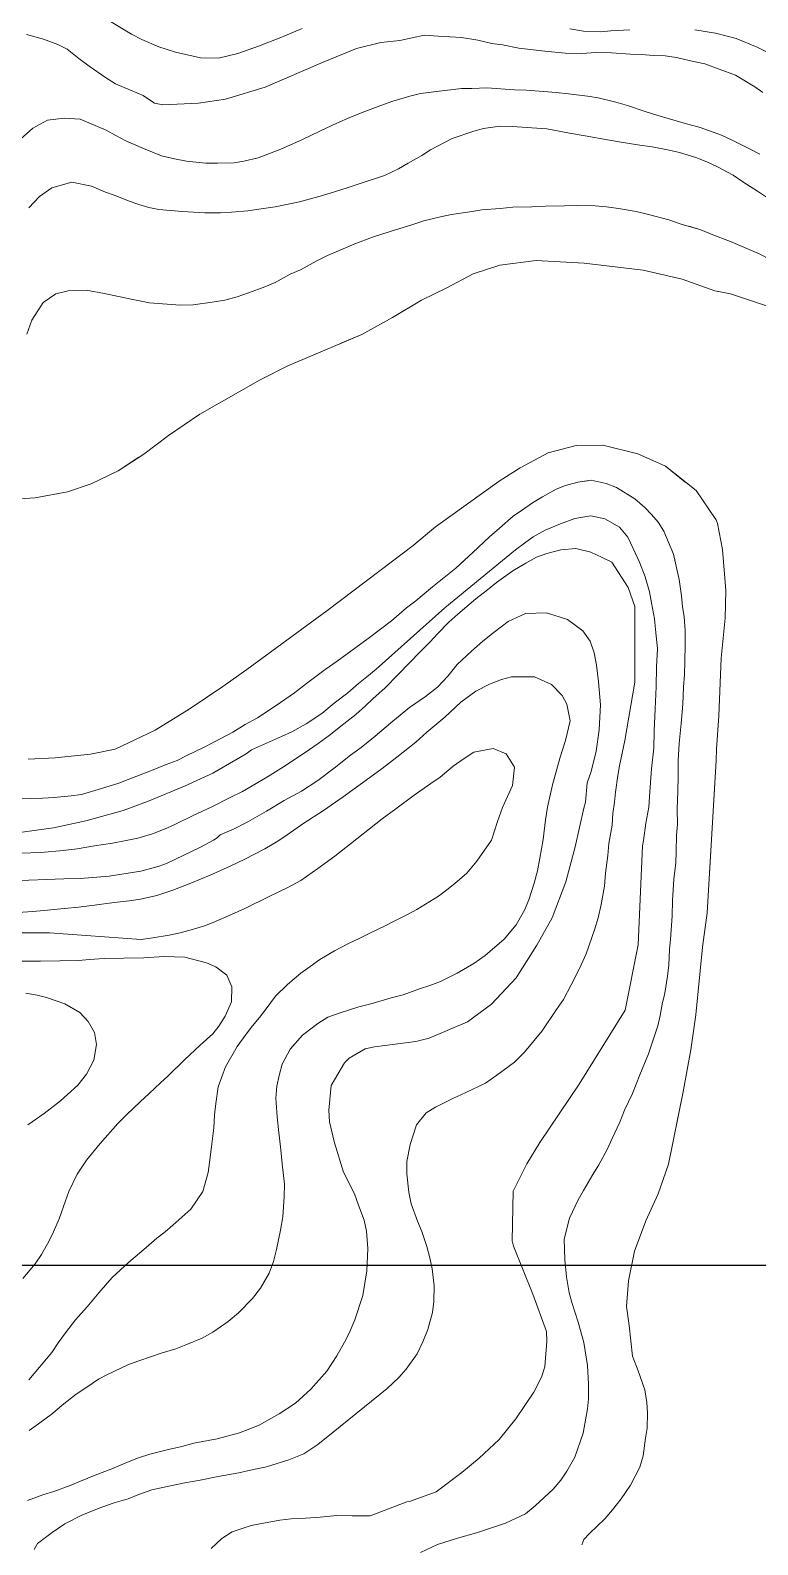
# Model space of a CAD drawing. Header units: metres. Extents: x 548946 to 557077, y 1838800 to 1845419.
# Drawn here: x 553059 to 553353, y 1840887 to 1841500 of the extents above; entities that cross this region are included whole.
import ezdxf

# ---------------------------------------------------------------- set-up
doc = ezdxf.new("R2010")
doc.units = ezdxf.units.M
doc.header["$LTSCALE"] = 28
for name, color, linetype, lineweight in [('1', 7, 'Continuous', 13), ('2', 7, 'Continuous', 13), ('60', 7, 'Continuous', 25)]:
    doc.layers.add(name, color=color, linetype=linetype, lineweight=lineweight)

msp = doc.modelspace()

# ---------------------------------------------------------------- linework, layer by layer
at = {"layer": '1'}
for points in [[(553355.56, 1841474.39), (553352.3, 1841476.77), (553344.51, 1841481.37), (553337.86, 1841483.89), (553332.04, 1841485.98), (553326.3, 1841487.3), (553320.57, 1841488.62), (553315.94, 1841489.28), (553311.37, 1841489.43), (553306.26, 1841489.77), (553301.95, 1841489.95), (553294.22, 1841490.53), (553287.96, 1841490.62), (553282.28, 1841490.25), (553275.51, 1841490.29), (553267.35, 1841491.21), (553256.81, 1841492.39), (553250.16, 1841493.74), (553245.94, 1841494.31), (553240.2, 1841495.63), (553233.58, 1841496.72), (553224.16, 1841497.25), (553218.65, 1841497.68), (553208.72, 1841495.47), (553200.99, 1841494.61), (553191.16, 1841492.22), (553177.65, 1841486.71), (553154.16, 1841476.59), (553138.13, 1841471.69), (553127.29, 1841470.1), (553112.74, 1841469.39), (553109.4, 1841470.06), (553104.82, 1841473.18), (553099.76, 1841475.35), (553093.63, 1841477.93), (553089.58, 1841480.48), (553082.96, 1841485.08), (553078.85, 1841488.14), (553074.14, 1841491.91), (553070.29, 1841493.83), (553064.58, 1841496.06), (553057.61, 1841497.89)], [(553266.82, 1841474.76), (553259.85, 1841475.43), (553255.03, 1841475.55), (553243.89, 1841476.27), (553237.81, 1841475.99), (553233.64, 1841476.05), (553223.51, 1841474.81), (553216.97, 1841473.96), (553212.65, 1841472.96), (553205.86, 1841470.91), (553200.97, 1841469.2), (553193.49, 1841466.3), (553188.38, 1841464.31), (553183.41, 1841462.2), (553176.24, 1841458.81), (553169.32, 1841455.44), (553160.53, 1841451.48), (553151.42, 1841448.01), (553145.59, 1841446.59), (553141.62, 1841446.02), (553134.88, 1841445.8), (553130.2, 1841445.8), (553122.43, 1841446.64), (553117.52, 1841447.53), (553112.19, 1841448.76), (553104.97, 1841451.74), (553097.86, 1841454.86), (553093.72, 1841457), (553089.84, 1841459.18), (553079.34, 1841463.61), (553072.91, 1841464.07), (553066.12, 1841463.2), (553060.23, 1841459.95), (553055.26, 1841455.5)], [(553354.28, 1841449.41), (553349.85, 1841451.79), (553343.12, 1841455.08), (553338.72, 1841457.19), (553330.19, 1841460.28), (553323.62, 1841462.03), (553317.17, 1841463.92), (553312.61, 1841465.24), (553307.9, 1841466.67), (553300.73, 1841469.14), (553296.02, 1841470.57), (553288.94, 1841472.26), (553284.58, 1841472.95), (553276.93, 1841473.93), (553271.93, 1841474.42), (553266.82, 1841474.76)], [(553356.97, 1841432.02), (553353.32, 1841434.48), (553347.44, 1841438.25), (553343.5, 1841440.94), (553337.14, 1841444.4), (553332.89, 1841446.41), (553328.41, 1841448.12), (553321.81, 1841450.13), (553317.67, 1841451.1), (553310.77, 1841452.42), (553305.74, 1841453.17), (553298.21, 1841454.29), (553292.64, 1841455.24), (553283.62, 1841456.85), (553277.25, 1841457.97), (553268.09, 1841459.69), (553254.07, 1841460.62), (553249.1, 1841460.85), (553242.45, 1841459.86), (553238.54, 1841458.77), (553229.88, 1841455.87)], [(553229.88, 1841455.87), (553221.03, 1841451.25), (553217.51, 1841448.92), (553212, 1841445.84), (553208.09, 1841443.59), (553202.4, 1841440.88), (553191.86, 1841437.38), (553187.35, 1841435.84), (553180.44, 1841433.65), (553175.53, 1841432.2), (553168.07, 1841430.21), (553158.28, 1841428.22), (553151.62, 1841427.22), (553147.14, 1841426.6), (553140.57, 1841426.01), (553136.18, 1841425.78), (553129.81, 1841425.73), (553120.64, 1841426.28), (553111.19, 1841427.06), (553107.2, 1841427.92), (553103.03, 1841429.16), (553099.12, 1841430.42), (553093.53, 1841432.79), (553089.62, 1841434.05), (553083.88, 1841436.54), (553076.03, 1841438.15), (553067.83, 1841435.81), (553062.89, 1841432.28), (553058.57, 1841427.77)], [(553092.92, 1841392.28), (553099.97, 1841390.84), (553107.42, 1841389.32), (553119.75, 1841388.34), (553125.06, 1841388.53), (553132.74, 1841389.64), (553137.85, 1841390.46), (553142.91, 1841391.8), (553147.42, 1841393.34), (553154.05, 1841395.76), (553158.28, 1841397.52), (553164.28, 1841400.92), (553168.5, 1841402.68), (553175.13, 1841406.27), (553179.44, 1841408.44), (553183.79, 1841410.35), (553190.5, 1841413.17), (553197.61, 1841415.9), (553204.78, 1841418.12), (553213.95, 1841421.08), (553218.34, 1841422.48), (553225.06, 1841424.13), (553229.51, 1841425.01), (553236.94, 1841426.08), (553241.79, 1841426.88), (553249.27, 1841427.44), (553254.41, 1841428.01), (553262.06, 1841428.2), (553267.63, 1841428.42), (553275.28, 1841428.62), (553280.48, 1841428.67), (553287.65, 1841428.55), (553292.24, 1841428.14), (553297.12, 1841427.51), (553304.29, 1841426.22), (553309.23, 1841425.07), (553317.53, 1841422.87), (553322.53, 1841421.2), (553330.46, 1841418.83), (553335.23, 1841416.88), (553342.42, 1841414.16), (553353.75, 1841409.3)], [(553325.56, 1841420.29), (553330.46, 1841418.83), (553335.23, 1841416.88), (553342.42, 1841414.16), (553353.75, 1841409.3), (553364.51, 1841403.72), (553368.42, 1841401.29), (553373.93, 1841397.34), (553377.49, 1841394.48), (553383.06, 1841390.02), (553386.68, 1841386.65), (553390.56, 1841383.31), (553396.38, 1841377.71), (553400.14, 1841374.22), (553405.68, 1841368.85), (553408.9, 1841365.56), (553413.09, 1841360.56), (553418.65, 1841353.76), (553423.04, 1841348.13), (553426.3, 1841343.41), (553430.26, 1841336.96), (553433.62, 1841330.05), (553435.56, 1841325.45), (553438.77, 1841318.85)], [(553057.84, 1841376.58), (553059.82, 1841382.26), (553064.36, 1841389.39), (553069.56, 1841392.96), (553074.5, 1841394.15), (553082.41, 1841394.37), (553088.52, 1841393.22), (553092.92, 1841392.28)], [(553289.15, 1841040.5), (553292.5, 1841046.72), (553294.62, 1841051.12), (553297.65, 1841057.82), (553299.6, 1841062.59), (553302.74, 1841069.44), (553305.69, 1841076.92), (553309.3, 1841085.51), (553312.99, 1841096.84), (553313.97, 1841100.98), (553314.77, 1841105.49), (553315.83, 1841110.03), (553316.89, 1841116.91), (553317.44, 1841121.39), (553317.79, 1841127.67), (553318.11, 1841131.87), (553318.77, 1841141.17), (553318.98, 1841147.57), (553319.18, 1841151.62), (553319.47, 1841156.08), (553320.31, 1841162.67), (553320.45, 1841167.24), (553320.63, 1841173.89), (553320.92, 1841178.35), (553320.9, 1841184.46), (553321.13, 1841191.76), (553321.25, 1841197.76), (553321.2, 1841204.13), (553321.61, 1841211.07), (553322.42, 1841219.09), (553323.11, 1841226.97), (553323.4, 1841233.76), (553323.75, 1841238.87), (553323.96, 1841244.1), (553324.1, 1841251.01), (553324.14, 1841256.6), (553323.63, 1841262.4), (553323.06, 1841266.37), (553322.58, 1841270.74), (553321.59, 1841277.39), (553320.74, 1841281.59), (553319.43, 1841287.56), (553315.41, 1841296.87), (553313.19, 1841300.53), (553310.51, 1841303.61), (553307.71, 1841306.56), (553303.69, 1841310.01), (553296.3, 1841314.53), (553292.08, 1841316.28), (553286.08, 1841317.57), (553280.71, 1841316.72), (553275.66, 1841315.38), (553271.92, 1841313.93), (553266.4, 1841310.85), (553262.37, 1841308.46), (553257.92, 1841305.23), (553254.52, 1841303.04), (553248.95, 1841298.13), (553244.92, 1841294.57), (553238.2, 1841288.24), (553231.34, 1841282.02), (553225.26, 1841277.06), (553221.91, 1841274.35), (553215.11, 1841268.79), (553211.4, 1841265.91), (553205.34, 1841260.69), (553195.85, 1841253.53), (553190.8, 1841249.85), (553183.34, 1841244.35), (553178.51, 1841240.96), (553170.94, 1841235.31), (553166.02, 1841231.52), (553158.65, 1841226.41), (553151.14, 1841221.42), (553146.11, 1841218.66), (553141.11, 1841215.64), (553133.74, 1841211.7), (553128.94, 1841209.23), (553122.52, 1841206.18), (553118.57, 1841204.18), (553114.2, 1841202.53), (553108.23, 1841200.05), (553098.75, 1841196.41), (553095.01, 1841194.95), (553089.35, 1841193.16), (553079.9, 1841190.43), (553075.67, 1841189.83), (553068.85, 1841189.21), (553064.2, 1841188.96), (553059.4, 1841188.82), (553052.23, 1841188.94)], [(553284.53, 1841317.32), (553280.71, 1841316.72), (553275.66, 1841315.38), (553271.92, 1841313.93), (553266.4, 1841310.85), (553262.37, 1841308.46), (553257.92, 1841305.23), (553254.52, 1841303.04), (553248.95, 1841298.13), (553244.92, 1841294.57), (553238.2, 1841288.24), (553233.38, 1841283.87)], [(553053.88, 1841174.9), (553068.55, 1841176.92), (553081.71, 1841179.68), (553096.78, 1841183.95), (553106.62, 1841187.5), (553121.61, 1841193.7), (553133.06, 1841198.99), (553146.57, 1841206.84), (553148.72, 1841208.39), (553160.81, 1841213.91), (553165.04, 1841215.67), (553170.78, 1841219.03), (553177.09, 1841223.11), (553182.09, 1841227.3), (553187.61, 1841231.55), (553192.01, 1841235.29), (553195.35, 1841238), (553199.04, 1841241.14), (553226.89, 1841265.96), (553255.5, 1841289.36), (553259.1, 1841292.1), (553262.59, 1841294.69), (553267.5, 1841297.32), (553273.59, 1841299.94), (553279.47, 1841302.01), (553285.98, 1841303.12), (553291.58, 1841301.92), (553297.54, 1841298.54), (553300.85, 1841294.48), (553303.04, 1841289.91), (553305.61, 1841284.34), (553307.94, 1841278.49), (553309.65, 1841272.43), (553310.53, 1841267.98), (553311.64, 1841261.47), (553312.12, 1841257.1), (553312.83, 1841249.5), (553312.48, 1841242.05), (553312.32, 1841233.97), (553312, 1841225.09), (553311.57, 1841216.07), (553311.42, 1841209.16), (553310.52, 1841200.74), (553310.09, 1841195.23), (553309.68, 1841189.46), (553309.37, 1841185.27), (553308.13, 1841178.76), (553307.18, 1841171.79), (553306.79, 1841169.59), (553305.03, 1841129.49), (553299.8, 1841103.14), (553281.23, 1841073.22)], [(553186, 1841219.02), (553190.91, 1841222.81), (553194.83, 1841226.24), (553197.77, 1841229.03), (553202.74, 1841233.48), (553208, 1841238.87), (553212.55, 1841243.66), (553216.86, 1841248.17), (553220.98, 1841252.13), (553223.86, 1841255.44), (553228.55, 1841260.12), (553232.09, 1841263.37), (553235.78, 1841266.51), (553239.35, 1841269.5), (553244.15, 1841273.15), (553247.72, 1841276.15), (553254.35, 1841280.91), (553259.61, 1841283.96), (553263.9, 1841286.38), (553268.15, 1841287.89), (553273.83, 1841289.43), (553279.89, 1841289.97), (553285.91, 1841288.42), (553290.56, 1841286.33), (553294.41, 1841284.41), (553301.06, 1841274.17), (553303.79, 1841266.41), (553303.79, 1841261.85), (553303.79, 1841249.98), (553303.79, 1841235.83), (553299.63, 1841212.29), (553297.5, 1841202.04), (553296.9, 1841198.07), (553295.95, 1841191.33), (553295.49, 1841187.25), (553294.83, 1841182.63), (553294.57, 1841177.91), (553293.16, 1841170.61), (553292.79, 1841165.75), (553291.89, 1841158.5), (553291.43, 1841153.25), (553290.17, 1841145.83), (553288.94, 1841140.49), (553287.39, 1841135.64), (553284.04, 1841125.9), (553282.07, 1841121.39), (553280.15, 1841117.54), (553278, 1841113.4), (553274.89, 1841107.47), (553272.08, 1841103.39), (553266.28, 1841094.69), (553259.16, 1841086.1), (553255.05, 1841082.13), (553247.96, 1841076.8), (553243.25, 1841073.55), (553235.33, 1841069.82), (553230.13, 1841067.43), (553223.11, 1841063.92), (553219.34, 1841061.55), (553215.45, 1841056.7), (553212.81, 1841048.74), (553211.49, 1841041.83), (553211.52, 1841036.89), (553212.34, 1841029.44), (553213.25, 1841024.73), (553215.84, 1841017.73), (553217.6, 1841013.5), (553219.57, 1841007.48), (553220.85, 1841002.94), (553221.73, 1840998.48), (553222.49, 1840991.54), (553222.4, 1840985.29), (553221.86, 1840980.81), (553220.02, 1840973.84), (553217.96, 1840968.93), (553215.64, 1840964), (553211.24, 1840957.92), (553208.24, 1840954.47), (553203.52, 1840950.05), (553181.67, 1840932.42), (553175.46, 1840927.32), (553169.89, 1840923.58), (553163.78, 1840921.22), (553154.73, 1840918.4), (553148.24, 1840917.04), (553143.56, 1840915.87), (553135.14, 1840914.42), (553127.88, 1840912.97), (553121.63, 1840911.9), (553115.92, 1840910.62), (553108.29, 1840909), (553102.67, 1840906.95), (553098.81, 1840905.35), (553093.13, 1840903.81), (553088.13, 1840901.96), (553080.27, 1840898.89), (553073.13, 1840895.24), (553068.05, 1840891.82), (553062.09, 1840887.25), (553060.78, 1840884.95)], [(553141.64, 1841176.55), (553147.19, 1841179.37), (553154.79, 1841183.59), (553161.84, 1841188.01), (553168.84, 1841191.77), (553175.53, 1841196.02), (553182.13, 1841201.04), (553188.7, 1841206.31), (553193.04, 1841209.39), (553198.64, 1841214.04), (553205.79, 1841220.03), (553212.59, 1841225.59), (553218.99, 1841230.07), (553223.9, 1841233.86), (553228.1, 1841238.22), (553231.88, 1841242.93), (553237.65, 1841248.38), (553242.28, 1841252.4), (553246.82, 1841256.02), (553252.45, 1841260.41), (553259.5, 1841263.66), (553267.93, 1841263.94), (553276.55, 1841261.25), (553282.65, 1841256.59), (553285.59, 1841252.36), (553287.27, 1841247.73), (553288.21, 1841242.76), (553289.09, 1841235.97), (553289.85, 1841226.69), (553289.27, 1841216.61), (553288.14, 1841207.9), (553286.05, 1841199.74), (553284.48, 1841195.14), (553283.79, 1841187.31), (553283.08, 1841184.83), (553279.64, 1841169.16), (553275.77, 1841155), (553270.26, 1841140.53), (553264.11, 1841129.35), (553255.73, 1841116.24), (553245.77, 1841105.55), (553236.08, 1841098.39), (553220.5, 1841091.73), (553215.07, 1841090.48), (553198.35, 1841088.24), (553194.68, 1841087.44), (553188.22, 1841083.74), (553186.23, 1841081.84), (553180.92, 1841072.57), (553179.95, 1841062.62), (553180.21, 1841057.98), (553182.2, 1841049.4), (553185.84, 1841037.53), (553190.3, 1841028.83), (553191.98, 1841024.21), (553194.2, 1841018.21), (553195.22, 1841013.64), (553195.73, 1841006.67), (553195.29, 1840997.65), (553193.65, 1840987.72), (553190.45, 1840977.87), (553188.19, 1840972.42), (553186.24, 1840968.82), (553183.21, 1840963.29), (553179.09, 1840956.98), (553172.6, 1840949.76), (553166.46, 1840944.14), (553159.92, 1840939.78), (553151.83, 1840935.25), (553143.86, 1840932.03), (553134.75, 1840929.73), (553125.33, 1840927.91), (553120.53, 1840926.6), (553115.08, 1840925.35), (553107.48, 1840923.47), (553102.97, 1840921.94), (553097.85, 1840919.94), (553092.14, 1840917.49), (553085.4, 1840914.93), (553079.55, 1840912.59), (553075.32, 1840910.83), (553068.69, 1840908.41), (553064.29, 1840907.01), (553058.04, 1840904.76)], [(553054.7, 1841166.58), (553059.35, 1841166.84), (553063.38, 1841166.89), (553072.51, 1841167.77), (553078.17, 1841168.39), (553085.19, 1841169.55), (553092.47, 1841170.74), (553097.96, 1841171.74), (553102.67, 1841172.65), (553108.58, 1841174.47), (553114.44, 1841176.8), (553118.15, 1841178.51), (553125.06, 1841181.88), (553132.6, 1841185.44), (553140, 1841189.11), (553145.06, 1841191.62), (553148.97, 1841193.87), (553155.2, 1841197.55), (553161.65, 1841201.51), (553170.37, 1841207.41), (553175.57, 1841210.98), (553180.03, 1841214.2), (553186, 1841219.02)], [(553133.21, 1841138.56), (553140.53, 1841141.83), (553145.98, 1841144.25), (553156.09, 1841149.27), (553163.38, 1841152.8), (553168.66, 1841155.6), (553175.55, 1841160.39), (553182.41, 1841165.43), (553188.75, 1841170.42), (553193.89, 1841174.5), (553201.55, 1841180.55), (553207.09, 1841184.54), (553214.41, 1841190.16), (553221.18, 1841194.8), (553224.92, 1841197.43), (553230.29, 1841201.79), (553234.26, 1841204.7), (553238.64, 1841207.52), (553246.4, 1841209.03), (553251.71, 1841206.88), (553255.05, 1841201.39), (553254.3, 1841194.03), (553250.21, 1841185.12), (553248.23, 1841179.44), (553245.68, 1841171.88), (553239.85, 1841163.43), (553235.7, 1841158.56), (553230.96, 1841154.39), (553227.73, 1841151.83), (553224.25, 1841149.23), (553220.85, 1841147.04), (553215.48, 1841143.84), (553211.79, 1841141.88), (553206.62, 1841139.23), (553202.68, 1841137.23), (553196.51, 1841134.21), (553192.19, 1841132.05), (553188.11, 1841130.17), (553182.2, 1841127.17), (553176.34, 1841123.67), (553172.37, 1841120.76), (553168.63, 1841118.14), (553163.28, 1841113.52), (553158.34, 1841108.81), (553154.62, 1841103.59), (553151.88, 1841100.16), (553149.13, 1841096.74), (553146.5, 1841093.46), (553142.9, 1841088.38), (553138.21, 1841080.19), (553135.2, 1841072.06), (553134.26, 1841065.32), (553133.74, 1841060.58), (553133.39, 1841055.47), (553132.67, 1841049.02), (553132.12, 1841044.54), (553131.09, 1841037.4), (553128.94, 1841029.75), (553124.14, 1841022.59), (553116.79, 1841016.06), (553113.71, 1841013.38), (553110.33, 1841010.92), (553106.08, 1841007.07), (553098.93, 1841001.08), (553092.33, 1840994.9), (553086.9, 1840988.7), (553082.18, 1840983.11), (553077.44, 1840977.78), (553073.46, 1840972.53), (553070.52, 1840968.56), (553067.83, 1840964.63), (553058.64, 1840953.55)], [(553051.63, 1841155.48), (553072.78, 1841156.28), (553079.38, 1841156.37), (553091.07, 1841157.27), (553103.92, 1841159.35), (553111.34, 1841161.34), (553114.33, 1841162.45), (553127.97, 1841169.02), (553133.35, 1841171.95), (553134.8, 1841172.9), (553135.93, 1841174.1), (553141.64, 1841176.55)], [(553039.28, 1841134.36), (553067.02, 1841134.36), (553104.06, 1841131.7), (553108.8, 1841132.36), (553115.31, 1841133.46), (553119.76, 1841134.34), (553124.3, 1841135.62), (553129.21, 1841137.07), (553133.21, 1841138.56)], [(553055.34, 1841122.96), (553063.28, 1841122.92), (553071.18, 1841123.14), (553078.72, 1841123.19), (553083.09, 1841123.67), (553089.03, 1841124.07), (553096.82, 1841124.14), (553105.13, 1841124.28), (553113.27, 1841124.78), (553121.75, 1841124.55), (553130.46, 1841122.26), (553134.28, 1841120.6), (553138.67, 1841117.31), (553140.75, 1841112.6), (553140.52, 1841106.46), (553138.03, 1841100.72), (553135.49, 1841096.67), (553132.97, 1841093.53), (553127.88, 1841088.94), (553121.51, 1841083.03), (553114.82, 1841076.45), (553111.88, 1841073.65), (553107.28, 1841069.37), (553103.62, 1841065.98), (553098.19, 1841060.96), (553094.56, 1841057.31), (553087.39, 1841049.23), (553081.9, 1841042.39), (553078.1, 1841036.77), (553074.83, 1841029.77), (553073.43, 1841025.98), (553070.85, 1841018.67), (553068.57, 1841013.48), (553066.76, 1841009.77), (553063.73, 1841004.23), (553061.16, 1841000.44), (553056.21, 1840994.56)], [(553057.41, 1841110.05), (553061.92, 1841109.25), (553065.8, 1841108.24), (553073.11, 1841105.67), (553079.22, 1841102.18), (553082.61, 1841098.52), (553085.17, 1841094.12), (553085.97, 1841089.26), (553084.85, 1841082.9), (553081.96, 1841077.25), (553078.42, 1841072.83), (553071.44, 1841066.47), (553064.73, 1841061.3), (553058.21, 1841056.69)], [(553281.23, 1841073.22), (553265.34, 1841049.57), (553260.08, 1841040.95), (553254.45, 1841029.83), (553254.08, 1841009.84), (553254.59, 1841007.57), (553262.44, 1840988.24), (553268.01, 1840973.05), (553268.18, 1840969.18), (553267.38, 1840958.86), (553265.91, 1840954.68), (553262.83, 1840948.51), (553255.61, 1840937.74), (553248.9, 1840929.35), (553240.8, 1840921.84), (553233.8, 1840916.01), (553223.4, 1840908.25), (553212.56, 1840904.33), (553211.51, 1840904.18), (553196.71, 1840898.57), (553189.43, 1840898.55), (553183.17, 1840898.64), (553176.49, 1840897.91), (553170.55, 1840897.52), (553164.73, 1840897.26), (553160.1, 1840896.75), (553153.48, 1840895.5), (553148.51, 1840894.57), (553140.85, 1840892.03), (553136.6, 1840889.35), (553132.37, 1840885.25)], [(553217.08, 1840883.65), (553223.88, 1840886.87), (553232.05, 1840889.46), (553239.61, 1840891.59), (553251.41, 1840895.5), (553259.44, 1840899.37), (553263.38, 1840902.54), (553270.7, 1840909.32), (553273.81, 1840912.92), (553276.27, 1840916.57), (553279.42, 1840922.25), (553282.77, 1840931.98), (553284.55, 1840941.8), (553285.01, 1840945.88), (553285.01, 1840951.74), (553284.56, 1840959.36), (553283.14, 1840968.7), (553280.81, 1840976.9), (553278.42, 1840984.44), (553277.17, 1840988.72), (553276.06, 1840995.23), (553275.44, 1841002.06), (553275.16, 1841010.48), (553277.23, 1841018.9), (553280.83, 1841026.32), (553283, 1841030.2), (553286.72, 1841036.59), (553289.15, 1841040.5)]]:
    msp.add_lwpolyline(points, dxfattribs=at)
at = {"layer": '2'}
for points in [[(553090.94, 1841503.52), (553100.13, 1841498.02), (553104.27, 1841495.88), (553111.23, 1841492.87), (553117.97, 1841490.76), (553122.11, 1841489.78), (553128.1, 1841488.49), (553135.27, 1841488.37), (553143.12, 1841490.27), (553151.52, 1841493.15), (553160.49, 1841496.74), (553169.2, 1841500.3)], [(553277.41, 1841500.25), (553282.97, 1841499.3), (553289.77, 1841499.01), (553294.02, 1841499.35), (553301.65, 1841499.8)], [(553328.06, 1841499.72), (553336.39, 1841498.42), (553344.7, 1841496.22), (553353.15, 1841492.73), (553360.31, 1841489.09)], [(553358.25, 1841387.68), (553342.45, 1841393), (553336.14, 1841394.23), (553322.89, 1841398.96), (553307.08, 1841402.51), (553283.2, 1841405.3), (553263.77, 1841406.38), (553249.07, 1841404.62), (553238.33, 1841401.09), (553227.69, 1841395.38), (553217.37, 1841390.35), (553205.71, 1841383.35), (553193.26, 1841376.53), (553163.32, 1841363.87), (553152.17, 1841358.1), (553127.8, 1841344.26), (553115.04, 1841335.58), (553105.11, 1841328.13), (553094.74, 1841321.28), (553083.79, 1841316.05), (553074.18, 1841312.78), (553061.1, 1841310.42), (553043.73, 1841309.4)], [(553358.25, 1841387.68), (553342.45, 1841393), (553336.14, 1841394.23), (553322.89, 1841398.96), (553307.08, 1841402.51), (553283.2, 1841405.3), (553263.77, 1841406.38), (553249.07, 1841404.62), (553238.33, 1841401.09), (553227.69, 1841395.38), (553217.37, 1841390.35), (553205.71, 1841383.35), (553193.26, 1841376.53), (553184.49, 1841372.82)], [(553103.14, 1841326.83), (553094.74, 1841321.28), (553083.79, 1841316.05), (553074.18, 1841312.78), (553061.1, 1841310.42), (553043.73, 1841309.4), (553032.47, 1841309.31), (553020.21, 1841310.02), (553009.15, 1841311.64), (552996.33, 1841315.14), (552984.58, 1841320.57), (552975.43, 1841327.2), (552958.05, 1841341.33), (552950.12, 1841347.44), (552940.94, 1841356.65), (552933.4, 1841363.85), (552914.52, 1841381.05)], [(553058.34, 1841204.67), (553069.29, 1841205.24), (553083.5, 1841206.69), (553093.51, 1841208.71), (553109.75, 1841216.47), (553123.45, 1841224.86), (553137.07, 1841234.02), (553146.8, 1841240.93), (553179.13, 1841264.73), (553200.77, 1841280.99), (553214.02, 1841291.14), (553223.03, 1841298.62), (553248.82, 1841317.16), (553257.29, 1841322.5), (553268.67, 1841328.56), (553279.98, 1841331.63), (553290.73, 1841331.66), (553304.98, 1841328.19), (553316.15, 1841323.21), (553328.52, 1841313.32), (553336.25, 1841302), (553336.37, 1841301.66), (553336.37, 1841302.25), (553337.18, 1841300), (553339.23, 1841289.47), (553340.55, 1841272.88), (553340.2, 1841261.74), (553338.65, 1841245.53), (553337.73, 1841222.17), (553336.76, 1841208.67), (553336.62, 1841204.19), (553332.96, 1841142.51), (553331.07, 1841128.56), (553328.37, 1841101.26), (553326.33, 1841087.04), (553323.11, 1841069.33), (553317.34, 1841040.84), (553313.11, 1841028.84), (553308.24, 1841017.81), (553303.64, 1841005.64), (553301.22, 1840993.58), (553300.42, 1840983.26), (553301.37, 1840975.54), (553302.75, 1840963.06), (553305.09, 1840957.2), (553307.77, 1840949.43), (553308.59, 1840944.32), (553308.78, 1840940.18), (553308.69, 1840933.93), (553308.09, 1840929.96), (553307.05, 1840922.82), (553305.74, 1840918.26), (553301.99, 1840910.95), (553298.19, 1840905.33), (553294.64, 1840900.91), (553291.53, 1840897.31), (553285.4, 1840891.35), (553283.11, 1840888.89), (553282.29, 1840886.75)], [(553133.3, 1841231.48), (553137.07, 1841234.02), (553146.8, 1841240.93), (553179.13, 1841264.73), (553200.77, 1841280.99), (553214.02, 1841291.14), (553223.03, 1841298.62), (553248.82, 1841317.16), (553257.29, 1841322.5), (553268.67, 1841328.56), (553279.98, 1841331.63), (553290.73, 1841331.66), (553304.98, 1841328.19), (553316.15, 1841323.21), (553324.14, 1841316.82)], [(553177.77, 1841183.91), (553185.74, 1841189.47), (553193.57, 1841195.14), (553201.51, 1841200.96), (553207.51, 1841205.52), (553215.17, 1841211.57), (553219.54, 1841215.56), (553226.8, 1841221.69), (553233.29, 1841227.74), (553239.43, 1841232.19), (553244.97, 1841235.01), (553249.83, 1841236.97), (553253.88, 1841237.94), (553263.11, 1841238.05), (553269.96, 1841234.9), (553274.35, 1841230.44), (553276.17, 1841226.87), (553277.56, 1841220.13), (553275.7, 1841212.25), (553273.58, 1841205.52), (553270.4, 1841194.24), (553268.39, 1841185.31), (553267.53, 1841180.14), (553266.58, 1841172.23), (553265.35, 1841164.55), (553264.34, 1841159.5), (553262.94, 1841154.53), (553260.82, 1841147.8), (553259.07, 1841143.57), (553255.7, 1841137.61), (553250.87, 1841131.87), (553243.15, 1841125.17), (553238.55, 1841122.06), (553231.84, 1841118.07), (553225.18, 1841114.74), (553220.81, 1841113.09), (553216.67, 1841111.72), (553210.05, 1841109.3), (553205.11, 1841108.11), (553197.42, 1841105.83), (553192.11, 1841104.47), (553184.57, 1841102.07), (553179.57, 1841100.22), (553175.43, 1841097.69), (553169.32, 1841092.98), (553164.34, 1841087.36), (553161.11, 1841081.28), (553159.79, 1841076.72), (553158.85, 1841072.32), (553158.47, 1841067.47), (553159.03, 1841059.99), (553159.6, 1841054.85), (553160.51, 1841046.62), (553161.13, 1841040.97), (553162.03, 1841032.74), (553161.83, 1841027.52), (553161.28, 1841019.53), (553160.45, 1841014.1), (553158.84, 1841006.25), (553157.55, 1841001.43), (553155.86, 1840996.69), (553152.37, 1840990.58), (553149.05, 1840986.45), (553143.45, 1840980.63), (553139.28, 1840977.18), (553133, 1840972.84), (553128.71, 1840970.42), (553122.11, 1840967.74), (553118, 1840966.12), (553112.09, 1840964.3), (553108.2, 1840962.96), (553102.69, 1840961.05), (553098.69, 1840959.57), (553090.41, 1840955.67), (553086.84, 1840953.84), (553081.64, 1840950.28), (553077.75, 1840947.77), (553072.01, 1840943.24), (553068.21, 1840939.96), (553062.44, 1840935.68), (553058.69, 1840933.06)], [(553336.08, 1841195.09), (553332.96, 1841142.51), (553331.07, 1841128.56), (553328.37, 1841101.26), (553326.33, 1841087.04), (553323.11, 1841069.33), (553320.73, 1841057.58)], [(553054.21, 1841142.6), (553060.15, 1841143), (553066.21, 1841143.53), (553072.89, 1841144.27), (553078.69, 1841144.78), (553085.22, 1841145.63), (553093.05, 1841146.62), (553099.22, 1841147.3), (553103.81, 1841148.06), (553110.41, 1841149.57), (553116.81, 1841151.71), (553124.18, 1841154.47), (553132, 1841157.8), (553140.06, 1841161.42), (553146, 1841164.15), (553154.11, 1841168.43), (553159.37, 1841171.48), (553163.11, 1841174.1), (553169.88, 1841178.75), (553177.77, 1841183.91)]]:
    msp.add_lwpolyline(points, dxfattribs=at)
at = {"layer": '60'}
msp.add_line((549000, 1841000), (557000, 1841000), dxfattribs=at)

doc.saveas('drawing.dxf')
